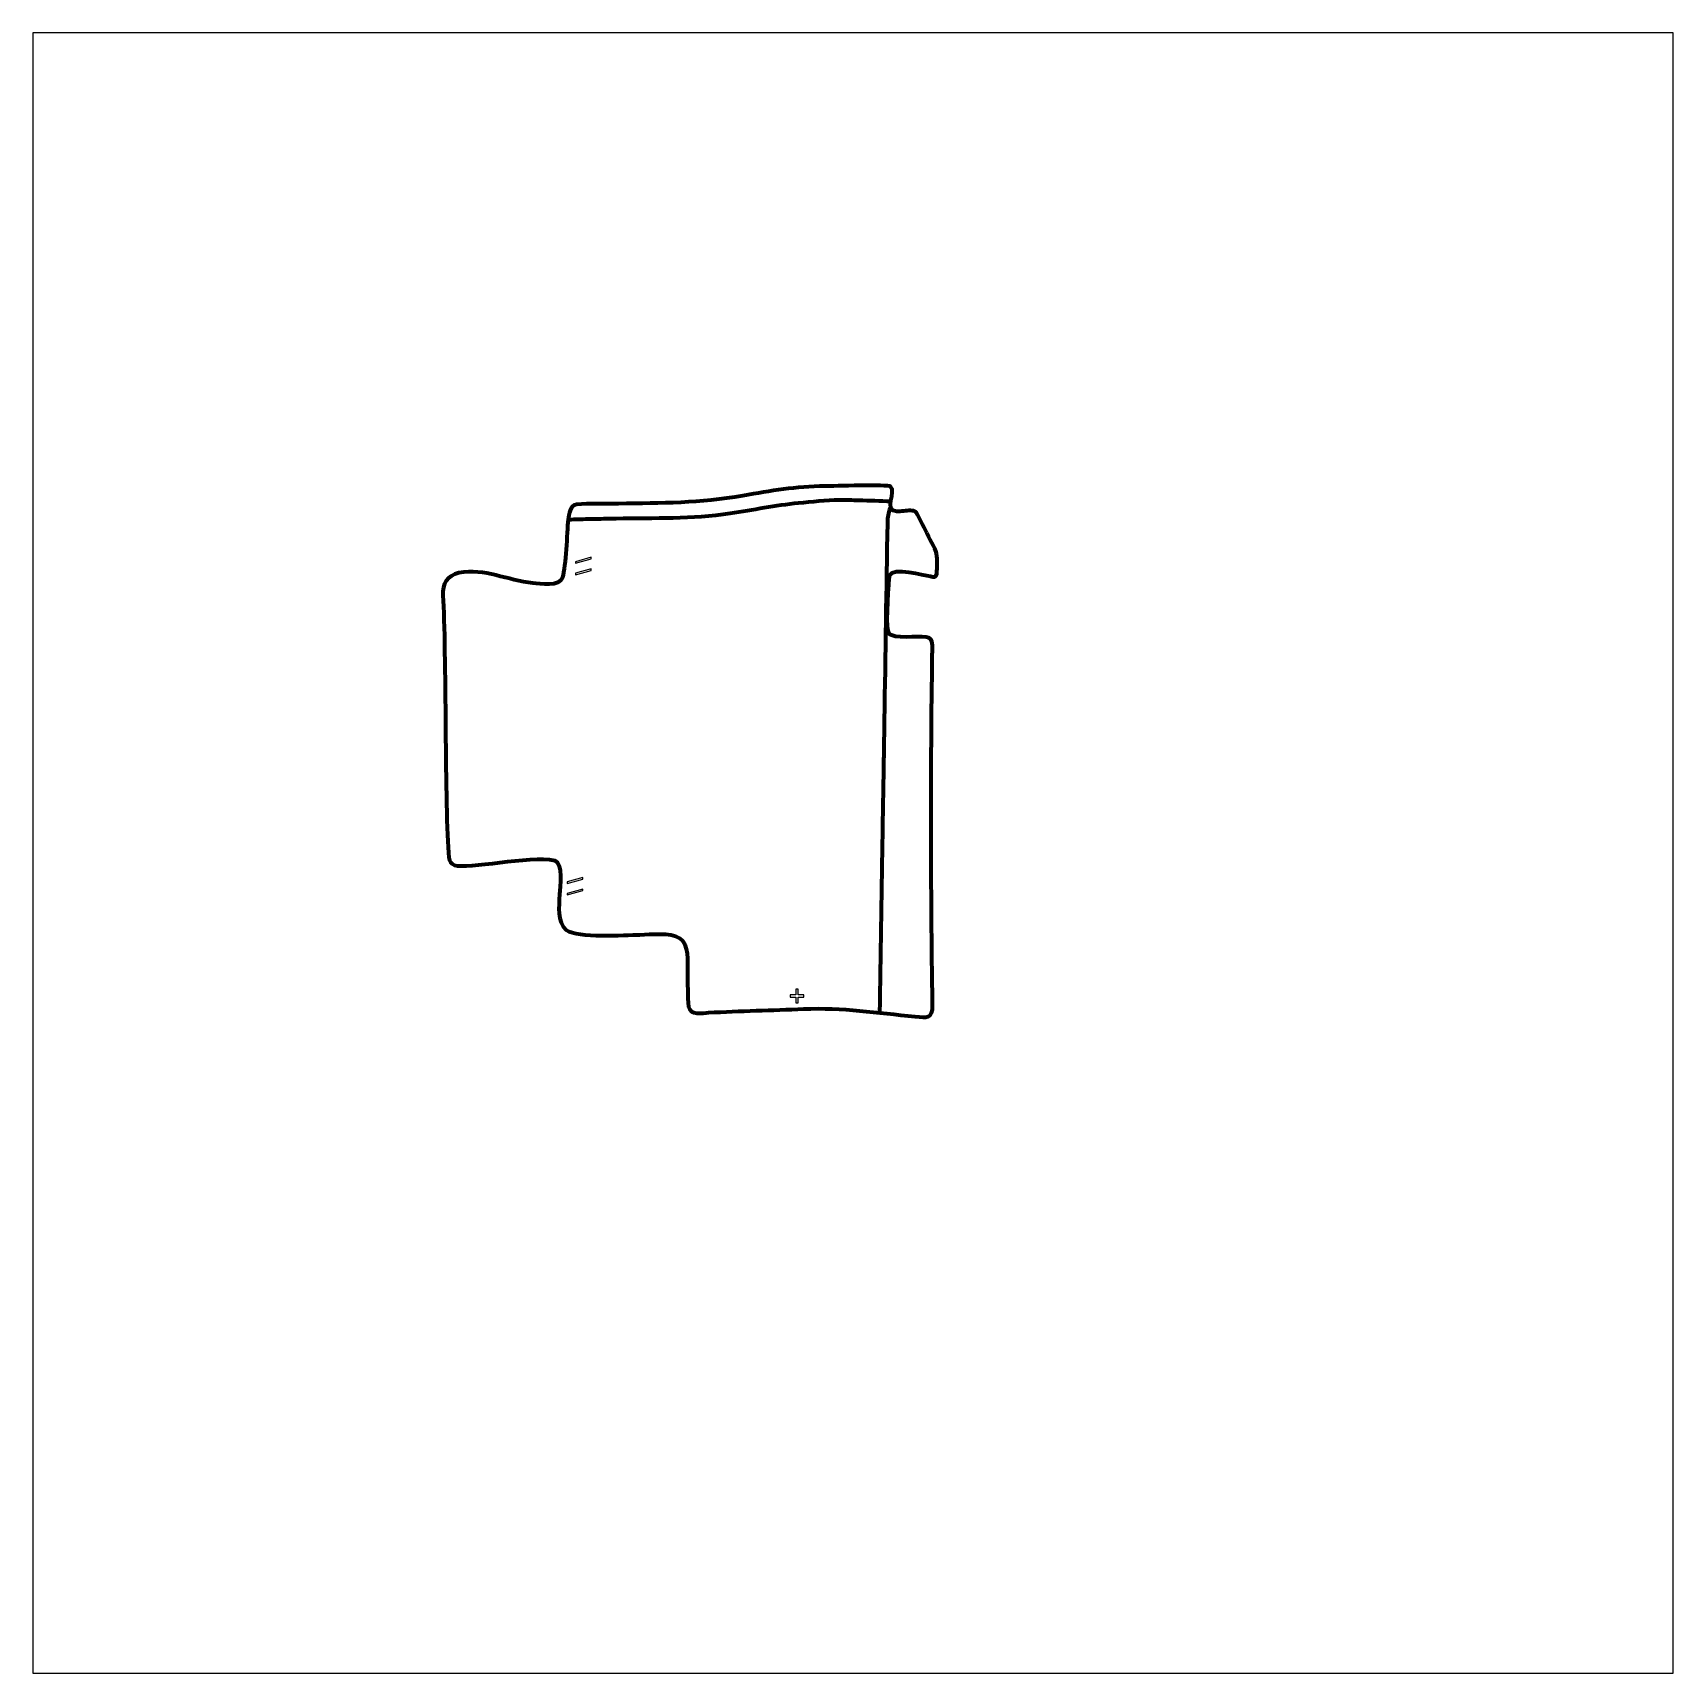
# Model space of a CAD drawing. Header units: millimetres. Extents: x 0 to 2000, y 0 to 2000.
import ezdxf

# ---------------------------------------------------------------- set-up
doc = ezdxf.new("R2010")
doc.units = ezdxf.units.MM

msp = doc.modelspace()

# ---------------------------------------------------------------- linework, layer by layer
at = {"layer": '4._layer 2', "color": 142, "lineweight": 158}
for points, knots in [([(652.7, 1406.7), (662.2, 1406.9), (671.7, 1407.2), (681.2, 1407.4), (681.2, 1407.4), (691.2, 1407.6), (701.1, 1407.8), (711.1, 1408), (711.1, 1408), (758.6, 1409), (803.1, 1407), (850.4, 1414.3), (850.4, 1414.3), (878.6, 1418.6), (904.9, 1424), (933.5, 1426.9), (933.5, 1426.9), (949.5, 1428.5), (967.5, 1430.2), (983.4, 1430.7), (983.4, 1430.7), (990.4, 1430.9), (999.9, 1430.3), (1007.1, 1430.1), (1007.1, 1430.1), (1020.2, 1429.8), (1033.2, 1429.4), (1046.2, 1429)], [0, 0, 0, 0, 0.125, 0.125, 0.125, 0.125, 0.25, 0.25, 0.25, 0.25, 0.375, 0.375, 0.375, 0.375, 0.5, 0.5, 0.5, 0.5, 0.625, 0.625, 0.625, 0.625, 0.75, 0.75, 0.75, 0.75, 1, 1, 1, 1]), ([(1032.7, 805.7), (1033.9, 875.1), (1035, 944.5), (1036.1, 1014), (1036.1, 1014), (1036.6, 1043.9), (1037.1, 1073.9), (1037.6, 1103.9), (1037.6, 1103.9), (1037.7, 1113.3), (1037.9, 1122.8), (1038, 1132.3), (1038, 1132.3), (1038.2, 1142.3), (1038.4, 1152.3), (1038.5, 1162.3), (1038.5, 1162.3), (1039.8, 1242.2), (1040.9, 1322.1), (1042.3, 1402), (1042.3, 1402), (1042.5, 1411.5), (1043, 1412.8), (1046, 1421.6)], [0, 0, 0, 0, 0.142857, 0.142857, 0.142857, 0.142857, 0.285714, 0.285714, 0.285714, 0.285714, 0.428571, 0.428571, 0.428571, 0.428571, 0.571429, 0.571429, 0.571429, 0.571429, 0.714286, 0.714286, 0.714286, 0.714286, 1, 1, 1, 1])]:
    msp.add_open_spline(points, degree=3, knots=knots, dxfattribs=at)
at = {"layer": '4._layer 2', "color": 142}
msp.add_open_spline([(940.2, 824.1), (940.2, 824.1), (933.3, 824.1), (933.3, 824.1), (933.3, 824.1), (933.3, 824.1), (933.3, 817.2), (933.3, 817.2), (933.3, 817.2), (933.3, 817.2), (930.4, 817.2), (930.4, 817.2), (930.4, 817.2), (930.4, 817.2), (930.4, 824.1), (930.4, 824.1), (930.4, 824.1), (930.4, 824.1), (923.5, 824.1), (923.5, 824.1), (923.5, 824.1), (923.5, 824.1), (923.5, 827), (923.5, 827), (923.5, 827), (923.5, 827), (930.4, 827), (930.4, 827), (930.4, 827), (930.4, 827), (930.4, 833.9), (930.4, 833.9), (930.4, 833.9), (930.4, 833.9), (933.3, 833.9), (933.3, 833.9), (933.3, 833.9), (933.3, 833.9), (933.3, 827), (933.3, 827), (933.3, 827), (933.3, 827), (940.2, 827), (940.2, 827), (940.2, 827), (940.2, 827), (940.2, 824.1), (940.2, 824.1)], degree=3, knots=[0, 0, 0, 0, 0.076923, 0.076923, 0.076923, 0.076923, 0.153846, 0.153846, 0.153846, 0.153846, 0.230769, 0.230769, 0.230769, 0.230769, 0.307692, 0.307692, 0.307692, 0.307692, 0.384615, 0.384615, 0.384615, 0.384615, 0.461538, 0.461538, 0.461538, 0.461538, 0.538462, 0.538462, 0.538462, 0.538462, 0.615385, 0.615385, 0.615385, 0.615385, 0.692308, 0.692308, 0.692308, 0.692308, 0.769231, 0.769231, 0.769231, 0.769231, 0.846154, 0.846154, 0.846154, 0.846154, 1, 1, 1, 1], dxfattribs=at)
at = {"layer": '4._layer 3', "color": 242, "lineweight": 158}
msp.add_open_spline([(500, 1314.1), (499.1, 1328.3), (505, 1337.7), (519.6, 1341.7), (519.6, 1341.7), (550.7, 1347.5), (579, 1332), (609.7, 1329.1), (609.7, 1329.1), (618.6, 1328.1), (642.4, 1324.2), (645.7, 1335.7), (645.7, 1335.7), (650.2, 1350.7), (651, 1388.8), (652.7, 1406.7), (652.7, 1406.7), (653.4, 1413), (655, 1423.9), (662.8, 1424.8), (662.8, 1424.8), (678.6, 1426.5), (697.9, 1425.7), (714.2, 1425.9), (714.2, 1425.9), (766.9, 1426.4), (813.2, 1426.5), (865.6, 1435.5), (865.6, 1435.5), (900.8, 1441.5), (929.7, 1447), (965.8, 1447.2), (965.8, 1447.2), (975.8, 1447.3), (1042.6, 1449.3), (1045.9, 1446.7), (1045.9, 1446.7), (1053.3, 1440.7), (1036.8, 1417.4), (1053.4, 1416.4), (1053.4, 1416.4), (1058.8, 1416.1), (1064.8, 1417.8), (1070.1, 1417.4), (1070.1, 1417.4), (1072.7, 1417.2), (1075.7, 1417.5), (1077.3, 1414.9), (1077.3, 1414.9), (1080.4, 1409.8), (1085.7, 1398.6), (1089.9, 1390.2), (1089.9, 1390.2), (1095.7, 1378.6), (1101.7, 1369.8), (1102.4, 1362), (1102.4, 1362), (1102.7, 1358.8), (1102.7, 1351.5), (1102.5, 1346.5), (1102.5, 1346.5), (1102.3, 1342.5), (1102.7, 1337.8), (1099.8, 1336.7), (1099.8, 1336.7), (1098.9, 1336.4), (1095.7, 1337.2), (1094.5, 1337.4), (1094.5, 1337.4), (1086, 1339), (1048.7, 1348.9), (1044.9, 1338.7), (1044.9, 1338.7), (1043.1, 1332.5), (1040.7, 1279.9), (1042.4, 1272.4), (1042.4, 1272.4), (1043.5, 1267.7), (1043.9, 1266.6), (1046.8, 1265.4), (1046.8, 1265.4), (1058.2, 1261), (1086.3, 1265.5), (1092.3, 1262.4), (1092.3, 1262.4), (1097.7, 1259.6), (1096.9, 1254.4), (1096.7, 1241.5), (1096.7, 1241.5), (1094.6, 1101), (1094.9, 956.8), (1097, 816.1), (1097, 816.1), (1097, 816.1), (1097, 815.1), (1097, 815.1), (1097, 815.1), (1097.3, 796.8), (1090, 799.3), (1075.5, 800.6), (1075.5, 800.6), (1028.6, 805.1), (987.5, 811.9), (939.8, 809.9), (939.8, 809.9), (901.3, 808.3), (862.4, 807.5), (824, 805.4), (824, 805.4), (816.2, 804.9), (801.5, 801.8), (799.6, 812.6), (799.6, 812.6), (797.8, 824.7), (798.7, 842), (798.3, 854.9), (798.3, 854.9), (798.2, 867.4), (800, 888.4), (788.5, 896.3), (788.5, 896.3), (776.9, 903.6), (753.9, 900.8), (740.1, 900.4), (740.1, 900.4), (721.4, 899.8), (664.3, 896.1), (650.5, 906), (650.5, 906), (638.3, 917.4), (641.8, 934.1), (642.2, 949.5), (642.2, 949.5), (642.7, 958.5), (646.5, 987), (636.4, 991), (636.4, 991), (604.9, 997.4), (530.3, 979.6), (514.2, 985.3), (514.2, 985.3), (509.8, 986.8), (507.6, 990.3), (507.2, 994.4), (507.2, 994.4), (502.1, 1053.1), (504.1, 1248.7), (500, 1314.1)], degree=3, knots=[0, 0, 0, 0, 0.026316, 0.026316, 0.026316, 0.026316, 0.052632, 0.052632, 0.052632, 0.052632, 0.078947, 0.078947, 0.078947, 0.078947, 0.105263, 0.105263, 0.105263, 0.105263, 0.131579, 0.131579, 0.131579, 0.131579, 0.157895, 0.157895, 0.157895, 0.157895, 0.184211, 0.184211, 0.184211, 0.184211, 0.210526, 0.210526, 0.210526, 0.210526, 0.236842, 0.236842, 0.236842, 0.236842, 0.263158, 0.263158, 0.263158, 0.263158, 0.289474, 0.289474, 0.289474, 0.289474, 0.315789, 0.315789, 0.315789, 0.315789, 0.342105, 0.342105, 0.342105, 0.342105, 0.368421, 0.368421, 0.368421, 0.368421, 0.394737, 0.394737, 0.394737, 0.394737, 0.421053, 0.421053, 0.421053, 0.421053, 0.447368, 0.447368, 0.447368, 0.447368, 0.473684, 0.473684, 0.473684, 0.473684, 0.5, 0.5, 0.5, 0.5, 0.526316, 0.526316, 0.526316, 0.526316, 0.552632, 0.552632, 0.552632, 0.552632, 0.578947, 0.578947, 0.578947, 0.578947, 0.605263, 0.605263, 0.605263, 0.605263, 0.631579, 0.631579, 0.631579, 0.631579, 0.657895, 0.657895, 0.657895, 0.657895, 0.684211, 0.684211, 0.684211, 0.684211, 0.710526, 0.710526, 0.710526, 0.710526, 0.736842, 0.736842, 0.736842, 0.736842, 0.763158, 0.763158, 0.763158, 0.763158, 0.789474, 0.789474, 0.789474, 0.789474, 0.815789, 0.815789, 0.815789, 0.815789, 0.842105, 0.842105, 0.842105, 0.842105, 0.868421, 0.868421, 0.868421, 0.868421, 0.894737, 0.894737, 0.894737, 0.894737, 0.921053, 0.921053, 0.921053, 0.921053, 0.947368, 0.947368, 0.947368, 0.947368, 1, 1, 1, 1], dxfattribs=at)
at = {"layer": '4._layer 3', "color": 142}
for points in [[(680.6, 1358.7), (680.6, 1358.7), (661.8, 1353.5), (661.8, 1353.5), (661.8, 1353.5), (661.8, 1353.5), (661.8, 1355.2), (661.8, 1355.2), (661.8, 1355.2), (661.8, 1355.2), (680.6, 1360.5), (680.6, 1360.5), (680.6, 1360.5), (680.6, 1360.5), (680.6, 1358.7), (680.6, 1358.7)], [(680.6, 1344.6), (680.6, 1344.6), (661.8, 1339.3), (661.8, 1339.3), (661.8, 1339.3), (661.8, 1339.3), (661.8, 1341.1), (661.8, 1341.1), (661.8, 1341.1), (661.8, 1341.1), (680.6, 1346.4), (680.6, 1346.4), (680.6, 1346.4), (680.6, 1346.4), (680.6, 1344.6), (680.6, 1344.6)], [(670.5, 968.3), (670.5, 968.3), (651.6, 963), (651.6, 963), (651.6, 963), (651.6, 963), (651.6, 964.8), (651.6, 964.8), (651.6, 964.8), (651.6, 964.8), (670.5, 970.1), (670.5, 970.1), (670.5, 970.1), (670.5, 970.1), (670.5, 968.3), (670.5, 968.3)], [(670.5, 954.1), (670.5, 954.1), (651.6, 948.9), (651.6, 948.9), (651.6, 948.9), (651.6, 948.9), (651.6, 950.6), (651.6, 950.6), (651.6, 950.6), (651.6, 950.6), (670.5, 955.9), (670.5, 955.9), (670.5, 955.9), (670.5, 955.9), (670.5, 954.1), (670.5, 954.1)]]:
    msp.add_open_spline(points, degree=3, knots=[0, 0, 0, 0, 0.2, 0.2, 0.2, 0.2, 0.4, 0.4, 0.4, 0.4, 0.6, 0.6, 0.6, 0.6, 1, 1, 1, 1], dxfattribs=at)
at = {"layer": 'SHEET_BOUNDARY', "color": 1}
msp.add_lwpolyline([(0, 0), (2000, 0), (2000, 2000), (0, 2000), (0, 0)], dxfattribs=at)

doc.saveas('drawing.dxf')
